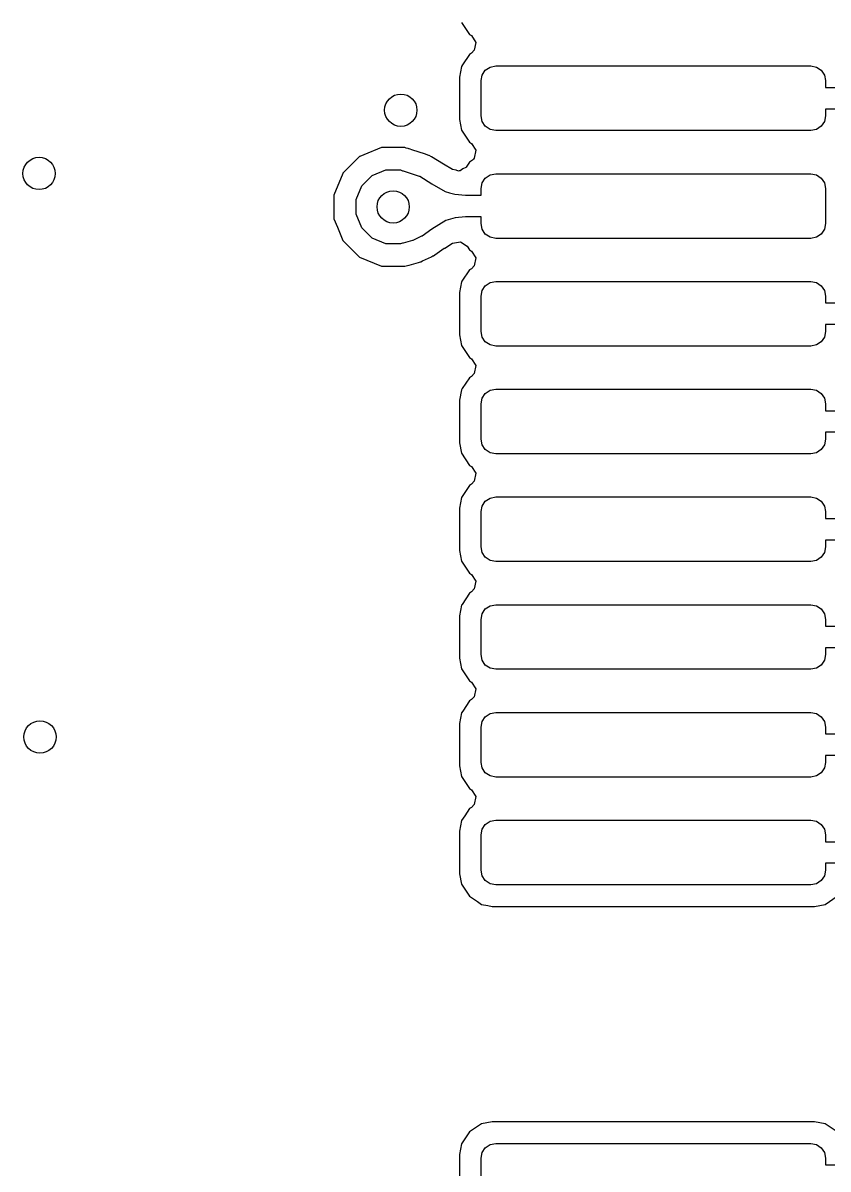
# Model space of a CAD drawing. Extents: x 114.9 to 199.6, y -137.1 to -76.7.
# Drawn here: x 184.47 to 188.21, y -114.15 to -108.83 of the extents above; entities that cross this region are included whole.
import ezdxf

# ---------------------------------------------------------------- set-up
doc = ezdxf.new("R2010")
doc.units = 0
doc.layers.add('BLACK', color=7, linetype='CONTINUOUS')

msp = doc.modelspace()

# ---------------------------------------------------------------- linework, layer by layer
at = {"layer": 'BLACK', "linetype": 'CONTINUOUS'}
for p, q in [((186.507287, -108.823635), (186.544568, -108.879431)), ((186.544568, -108.879431), (186.553289, -108.885258)), ((186.553289, -108.885258), (186.574125, -108.916441)), ((186.574125, -108.916441), (186.566808, -108.953223)), ((186.544568, -108.972568), (186.512613, -109.020394)), ((186.553289, -108.966742), (186.544568, -108.972568)), ((186.566808, -108.953223), (186.553289, -108.966742)), ((186.507287, -109.028365), (186.4975, -109.077567)), ((186.512613, -109.020394), (186.507287, -109.028365)), ((186.61797, -109.04597), (186.64009, -109.03119)), ((186.64009, -109.03119), (186.666182, -109.026)), ((186.666182, -109.026), (188.129818, -109.026)), ((188.129818, -109.026), (188.15591, -109.03119)), ((188.15591, -109.03119), (188.17803, -109.04597)), ((186.4975, -109.077567), (186.4975, -109.077568)), ((186.4975, -109.077568), (186.4975, -109.07757)), ((186.4975, -109.07757), (186.4975, -109.27443)), ((186.598, -109.094182), (186.60319, -109.06809)), ((186.60319, -109.06809), (186.61797, -109.04597)), ((188.17803, -109.04597), (188.19281, -109.06809)), ((188.19281, -109.06809), (188.198, -109.094182)), ((186.598, -109.257818), (186.598, -109.094182)), ((188.198, -109.094182), (188.198, -109.126)), ((188.198, -109.126), (189.316272, -109.126)), ((189.316593, -109.226), (188.198, -109.226)), ((188.198, -109.226), (188.198, -109.257818)), ((186.4975, -109.27443), (186.507287, -109.323635)), ((186.60319, -109.28391), (186.598, -109.257818)), ((186.61797, -109.30603), (186.60319, -109.28391)), ((188.19281, -109.28391), (188.17803, -109.30603)), ((188.198, -109.257818), (188.19281, -109.28391)), ((186.507287, -109.323635), (186.544568, -109.379431)), ((186.64009, -109.32081), (186.61797, -109.30603)), ((186.666182, -109.326), (186.64009, -109.32081)), ((188.129818, -109.326), (186.666182, -109.326)), ((188.15591, -109.32081), (188.129818, -109.326)), ((188.17803, -109.30603), (188.15591, -109.32081)), ((186.135198, -109.4045), (186.054069, -109.438106)), ((186.1352, -109.4045), (186.135198, -109.4045)), ((186.2448, -109.4045), (186.1352, -109.4045)), ((186.250608, -109.406905), (186.2448, -109.4045)), ((186.259705, -109.40942), (186.250608, -109.406905)), ((186.259704, -109.409426), (186.259705, -109.40942)), ((186.260226, -109.409564), (186.259704, -109.409426)), ((186.262177, -109.410104), (186.260226, -109.409564)), ((186.262362, -109.410131), (186.262177, -109.410104)), ((186.263673, -109.410479), (186.262362, -109.410131)), ((186.269438, -109.412187), (186.263673, -109.410479)), ((186.544568, -109.379431), (186.553289, -109.385258)), ((186.553289, -109.385258), (186.574125, -109.416441)), ((186.03394, -109.446444), (185.956444, -109.52394)), ((186.035186, -109.445928), (186.03394, -109.446444)), ((186.054069, -109.438106), (186.035186, -109.445928)), ((186.276496, -109.4145), (186.269438, -109.412187)), ((186.340765, -109.435561), (186.276496, -109.4145)), ((186.343643, -109.436504), (186.340765, -109.435561)), ((186.355226, -109.441074), (186.343643, -109.436504)), ((186.355258, -109.441088), (186.355226, -109.441074)), ((186.357715, -109.44223), (186.355258, -109.441088)), ((186.357736, -109.442241), (186.357715, -109.44223)), ((186.357743, -109.442244), (186.357736, -109.442241)), ((186.357752, -109.442249), (186.357743, -109.442244)), ((186.357764, -109.442255), (186.357752, -109.442249)), ((186.368696, -109.448146), (186.357764, -109.442255)), ((186.368729, -109.448164), (186.368696, -109.448146)), ((186.423198, -109.481813), (186.368729, -109.448164)), ((186.558279, -109.463407), (186.544569, -109.472569)), ((186.562318, -109.458967), (186.558279, -109.463407)), ((186.566808, -109.453223), (186.562318, -109.458967)), ((186.574125, -109.416441), (186.566808, -109.453223)), ((186.092775, -109.534493), (186.155859, -109.508363)), ((186.155859, -109.508363), (186.224141, -109.508363)), ((186.224141, -109.508363), (186.233857, -109.512387)), ((186.233857, -109.512387), (186.235317, -109.512106)), ((186.235317, -109.512106), (186.236606, -109.512448)), ((186.236606, -109.512448), (186.310775, -109.536753)), ((186.424275, -109.482459), (186.423198, -109.481813)), ((186.46628, -109.506943), (186.424275, -109.482459)), ((186.482383, -109.509636), (186.46628, -109.506943)), ((186.493278, -109.513555), (186.482383, -109.509636)), ((186.496562, -109.512008), (186.493278, -109.513555)), ((186.500513, -109.512669), (186.496562, -109.512008)), ((186.513295, -109.504128), (186.500513, -109.512669)), ((186.527207, -109.497577), (186.513295, -109.504128)), ((186.529663, -109.494875), (186.527207, -109.497577)), ((186.544569, -109.472569), (186.529663, -109.494875)), ((185.955798, -109.5255), (185.9145, -109.625198)), ((185.956443, -109.523942), (185.955798, -109.5255)), ((185.956444, -109.52394), (185.956443, -109.523941)), ((185.956443, -109.523941), (185.956443, -109.523942)), ((186.044493, -109.582775), (186.092775, -109.534493)), ((186.310775, -109.536753), (186.313275, -109.537915)), ((186.313275, -109.537915), (186.369418, -109.572599)), ((186.598, -109.594182), (186.60319, -109.56809)), ((186.60319, -109.56809), (186.61797, -109.54597)), ((186.61797, -109.54597), (186.64009, -109.53119)), ((186.64009, -109.53119), (186.666182, -109.526)), ((186.666182, -109.526), (188.129818, -109.526)), ((188.129818, -109.526), (188.15591, -109.53119)), ((188.15591, -109.53119), (188.17803, -109.54597)), ((188.17803, -109.54597), (188.19281, -109.56809)), ((188.19281, -109.56809), (188.198, -109.594182)), ((186.018363, -109.645859), (186.044493, -109.582775)), ((186.369418, -109.572599), (186.431901, -109.609018)), ((186.431901, -109.609018), (186.451191, -109.614374)), ((186.451191, -109.614374), (186.4764, -109.621376)), ((186.4764, -109.621376), (186.476404, -109.621376)), ((186.476404, -109.621376), (186.476407, -109.621377)), ((186.476407, -109.621377), (186.525833, -109.62517)), ((186.598, -109.626), (186.598, -109.594182)), ((188.198, -109.594182), (188.198, -109.757818)), ((185.9145, -109.625198), (185.9145, -109.734801)), ((186.018363, -109.714141), (186.018363, -109.645859)), ((186.525833, -109.62517), (186.52747, -109.626)), ((186.52747, -109.626), (186.598, -109.626)), ((186.044493, -109.777225), (186.018363, -109.714141)), ((186.477839, -109.730702), (186.434231, -109.743303)), ((186.52587, -109.726861), (186.477839, -109.730702)), ((186.527734, -109.726), (186.52587, -109.726861)), ((186.598, -109.726), (186.527734, -109.726)), ((186.598, -109.757818), (186.598, -109.726)), ((185.9145, -109.734801), (185.930916, -109.774432)), ((185.930916, -109.774432), (185.956443, -109.836058)), ((186.092775, -109.825507), (186.044493, -109.777225)), ((186.37033, -109.783181), (186.32392, -109.815232)), ((186.370334, -109.783179), (186.37033, -109.783181)), ((186.434227, -109.743305), (186.370334, -109.783179)), ((186.434231, -109.743303), (186.434227, -109.743305)), ((186.60319, -109.78391), (186.598, -109.757818)), ((186.61797, -109.80603), (186.60319, -109.78391)), ((188.19281, -109.78391), (188.17803, -109.80603)), ((188.198, -109.757818), (188.19281, -109.78391)), ((185.956443, -109.836058), (185.956444, -109.836059)), ((185.956444, -109.836059), (185.956445, -109.836061)), ((185.956445, -109.836061), (186.033939, -109.913555)), ((186.155859, -109.851637), (186.092775, -109.825507)), ((186.27986, -109.83606), (186.236234, -109.848256)), ((186.281713, -109.835368), (186.27986, -109.83606)), ((186.322275, -109.816181), (186.281713, -109.835368)), ((186.32392, -109.815232), (186.322275, -109.816181)), ((186.64009, -109.82081), (186.61797, -109.80603)), ((186.666182, -109.826), (186.64009, -109.82081)), ((188.129818, -109.826), (186.666182, -109.826)), ((188.15591, -109.82081), (188.129818, -109.826)), ((188.17803, -109.80603), (188.15591, -109.82081)), ((186.224141, -109.851637), (186.155859, -109.851637)), ((186.23319, -109.847888), (186.224141, -109.851637)), ((186.236234, -109.848256), (186.23319, -109.847888)), ((186.383872, -109.902042), (186.427343, -109.872019)), ((186.427343, -109.872019), (186.42922, -109.870787)), ((186.42922, -109.870787), (186.466254, -109.847676)), ((186.466254, -109.847676), (186.503246, -109.841508)), ((186.503246, -109.841508), (186.532937, -109.862023)), ((186.532937, -109.862023), (186.544568, -109.879431)), ((186.544568, -109.879431), (186.553289, -109.885258)), ((186.553289, -109.885258), (186.574125, -109.916441)), ((186.033939, -109.913555), (186.03394, -109.913555)), ((186.03394, -109.913555), (186.033942, -109.913557)), ((186.033942, -109.913557), (186.1352, -109.9555)), ((186.264638, -109.94986), (186.308264, -109.937664)), ((186.308264, -109.937664), (186.316769, -109.934893)), ((186.316769, -109.934893), (186.318622, -109.934201)), ((186.318622, -109.934201), (186.326825, -109.930737)), ((186.326825, -109.930737), (186.367387, -109.91155)), ((186.367387, -109.91155), (186.369464, -109.910461)), ((186.369464, -109.910461), (186.374989, -109.907568)), ((186.374989, -109.907568), (186.375264, -109.907409)), ((186.375264, -109.907409), (186.376639, -109.906616)), ((186.376639, -109.906616), (186.383872, -109.902042)), ((186.574125, -109.916441), (186.566808, -109.953223)), ((186.1352, -109.9555), (186.135202, -109.9555)), ((186.135202, -109.9555), (186.244798, -109.9555)), ((186.244798, -109.9555), (186.2448, -109.9555)), ((186.2448, -109.9555), (186.24978, -109.953436)), ((186.24978, -109.953436), (186.262293, -109.950448)), ((186.262264, -109.950278), (186.26463, -109.94986)), ((186.262293, -109.950448), (186.262264, -109.950278)), ((186.26463, -109.94986), (186.264638, -109.94986)), ((186.544568, -109.972568), (186.509422, -110.02517)), ((186.553289, -109.966742), (186.544568, -109.972568)), ((186.566808, -109.953223), (186.553289, -109.966742)), ((186.507287, -110.028365), (186.4975, -110.077567)), ((186.509422, -110.02517), (186.507287, -110.028365)), ((186.60319, -110.06809), (186.61797, -110.04597)), ((186.61797, -110.04597), (186.64009, -110.03119)), ((186.64009, -110.03119), (186.666182, -110.026)), ((186.666182, -110.026), (188.129818, -110.026)), ((188.129818, -110.026), (188.15591, -110.03119)), ((188.15591, -110.03119), (188.17803, -110.04597)), ((188.17803, -110.04597), (188.19281, -110.06809)), ((186.4975, -110.077567), (186.4975, -110.077568)), ((186.4975, -110.077568), (186.4975, -110.07757)), ((186.4975, -110.07757), (186.4975, -110.27443)), ((186.598, -110.094182), (186.60319, -110.06809)), ((186.598, -110.257818), (186.598, -110.094182)), ((188.19281, -110.06809), (188.198, -110.094182)), ((188.198, -110.094182), (188.198, -110.126)), ((188.198, -110.126), (188.45329, -110.126)), ((186.60319, -110.28391), (186.598, -110.257818)), ((188.198, -110.257818), (188.19281, -110.28391)), ((188.474, -110.226), (188.198, -110.226)), ((188.198, -110.226), (188.198, -110.257818)), ((186.4975, -110.27443), (186.507287, -110.323635)), ((186.61797, -110.30603), (186.60319, -110.28391)), ((186.64009, -110.32081), (186.61797, -110.30603)), ((188.17803, -110.30603), (188.15591, -110.32081)), ((188.19281, -110.28391), (188.17803, -110.30603)), ((186.507287, -110.323635), (186.544568, -110.379431)), ((186.666182, -110.326), (186.64009, -110.32081)), ((188.129818, -110.326), (186.666182, -110.326)), ((188.15591, -110.32081), (188.129818, -110.326)), ((186.544568, -110.379431), (186.553289, -110.385258)), ((186.553289, -110.385258), (186.574125, -110.416441)), ((186.574125, -110.416441), (186.566808, -110.453223)), ((186.544568, -110.472568), (186.511115, -110.522636)), ((186.553289, -110.466742), (186.544568, -110.472568)), ((186.566808, -110.453223), (186.553289, -110.466742)), ((186.507287, -110.528365), (186.4975, -110.577567)), ((186.511115, -110.522636), (186.507287, -110.528365)), ((186.64009, -110.53119), (186.666182, -110.526)), ((186.666182, -110.526), (188.129818, -110.526)), ((188.129818, -110.526), (188.15591, -110.53119)), ((186.4975, -110.577567), (186.4975, -110.577569)), ((186.4975, -110.577569), (186.4975, -110.57757)), ((186.4975, -110.57757), (186.4975, -110.77443)), ((186.598, -110.594182), (186.60319, -110.56809)), ((186.60319, -110.56809), (186.61797, -110.54597)), ((186.61797, -110.54597), (186.64009, -110.53119)), ((188.15591, -110.53119), (188.17803, -110.54597)), ((188.17803, -110.54597), (188.19281, -110.56809)), ((188.19281, -110.56809), (188.198, -110.594182)), ((186.598, -110.757818), (186.598, -110.594182)), ((188.198, -110.594182), (188.198, -110.626)), ((188.198, -110.626), (188.94329, -110.626)), ((188.964, -110.726), (188.198, -110.726)), ((188.198, -110.726), (188.198, -110.757818)), ((186.4975, -110.77443), (186.507287, -110.823635)), ((186.60319, -110.78391), (186.598, -110.757818)), ((186.61797, -110.80603), (186.60319, -110.78391)), ((188.19281, -110.78391), (188.17803, -110.80603)), ((188.198, -110.757818), (188.19281, -110.78391)), ((186.507287, -110.823635), (186.544568, -110.879431)), ((186.64009, -110.82081), (186.61797, -110.80603)), ((186.666182, -110.826), (186.64009, -110.82081)), ((188.129818, -110.826), (186.666182, -110.826)), ((188.15591, -110.82081), (188.129818, -110.826)), ((188.17803, -110.80603), (188.15591, -110.82081)), ((186.544568, -110.879431), (186.553289, -110.885258)), ((186.553289, -110.885258), (186.574125, -110.916441)), ((186.566808, -110.953223), (186.553289, -110.966742)), ((186.574125, -110.916441), (186.566808, -110.953223)), ((186.522975, -111.004886), (186.507287, -111.028365)), ((186.544568, -110.972568), (186.522975, -111.004886)), ((186.553289, -110.966742), (186.544568, -110.972568)), ((186.507287, -111.028365), (186.4975, -111.077567)), ((186.60319, -111.06809), (186.61797, -111.04597)), ((186.61797, -111.04597), (186.64009, -111.03119)), ((186.64009, -111.03119), (186.666182, -111.026)), ((186.666182, -111.026), (188.129818, -111.026)), ((188.129818, -111.026), (188.15591, -111.03119)), ((188.15591, -111.03119), (188.17803, -111.04597)), ((188.17803, -111.04597), (188.19281, -111.06809)), ((186.4975, -111.077567), (186.4975, -111.077568)), ((186.4975, -111.077568), (186.4975, -111.07757)), ((186.4975, -111.07757), (186.4975, -111.27443)), ((186.598, -111.094182), (186.60319, -111.06809)), ((186.598, -111.257818), (186.598, -111.094182)), ((188.19281, -111.06809), (188.198, -111.094182)), ((188.198, -111.094182), (188.198, -111.126)), ((188.198, -111.126), (189.37329, -111.126)), ((186.60319, -111.28391), (186.598, -111.257818)), ((188.198, -111.257818), (188.19281, -111.28391)), ((189.394, -111.226), (188.198, -111.226)), ((188.198, -111.226), (188.198, -111.257818)), ((186.4975, -111.27443), (186.507287, -111.323635)), ((186.507287, -111.323635), (186.544568, -111.379431)), ((186.61797, -111.30603), (186.60319, -111.28391)), ((186.64009, -111.32081), (186.61797, -111.30603)), ((186.666182, -111.326), (186.64009, -111.32081)), ((188.129818, -111.326), (186.666182, -111.326)), ((188.15591, -111.32081), (188.129818, -111.326)), ((188.17803, -111.30603), (188.15591, -111.32081)), ((188.19281, -111.28391), (188.17803, -111.30603)), ((186.544568, -111.379431), (186.553289, -111.385258)), ((186.553289, -111.385258), (186.574125, -111.416441)), ((186.574125, -111.416441), (186.566808, -111.453223)), ((186.544568, -111.472568), (186.509731, -111.524707)), ((186.553289, -111.466742), (186.544568, -111.472568)), ((186.566808, -111.453223), (186.553289, -111.466742)), ((186.507287, -111.528365), (186.4975, -111.577567)), ((186.509731, -111.524707), (186.507287, -111.528365)), ((186.61797, -111.54597), (186.64009, -111.53119)), ((186.64009, -111.53119), (186.666182, -111.526)), ((186.666182, -111.526), (188.129818, -111.526)), ((188.129818, -111.526), (188.15591, -111.53119)), ((188.15591, -111.53119), (188.17803, -111.54597)), ((186.4975, -111.577567), (186.4975, -111.577569)), ((186.4975, -111.577569), (186.4975, -111.57757)), ((186.4975, -111.57757), (186.4975, -111.77443)), ((186.598, -111.594182), (186.60319, -111.56809)), ((186.60319, -111.56809), (186.61797, -111.54597)), ((188.17803, -111.54597), (188.19281, -111.56809)), ((188.19281, -111.56809), (188.198, -111.594182)), ((186.598, -111.757818), (186.598, -111.594182)), ((188.198, -111.594182), (188.198, -111.626)), ((188.198, -111.626), (190.082679, -111.626)), ((190.082759, -111.726), (188.198, -111.726)), ((188.198, -111.726), (188.198, -111.757818)), ((186.4975, -111.77443), (186.507287, -111.823635)), ((186.60319, -111.78391), (186.598, -111.757818)), ((186.61797, -111.80603), (186.60319, -111.78391)), ((188.19281, -111.78391), (188.17803, -111.80603)), ((188.198, -111.757818), (188.19281, -111.78391)), ((186.507287, -111.823635), (186.544568, -111.879431)), ((186.64009, -111.82081), (186.61797, -111.80603)), ((186.666182, -111.826), (186.64009, -111.82081)), ((188.129818, -111.826), (186.666182, -111.826)), ((188.15591, -111.82081), (188.129818, -111.826)), ((188.17803, -111.80603), (188.15591, -111.82081)), ((186.544568, -111.879431), (186.553289, -111.885258)), ((186.553289, -111.885258), (186.574125, -111.916441)), ((186.566808, -111.953223), (186.553289, -111.966742)), ((186.574125, -111.916441), (186.566808, -111.953223)), ((186.544568, -111.972568), (186.512885, -112.019987)), ((186.553289, -111.966742), (186.544568, -111.972568)), ((186.507287, -112.028365), (186.4975, -112.077567)), ((186.512885, -112.019987), (186.507287, -112.028365)), ((186.598, -112.094182), (186.60319, -112.06809)), ((186.60319, -112.06809), (186.61797, -112.04597)), ((186.61797, -112.04597), (186.64009, -112.03119)), ((186.64009, -112.03119), (186.666182, -112.026)), ((186.666182, -112.026), (188.129818, -112.026)), ((188.129818, -112.026), (188.15591, -112.03119)), ((188.15591, -112.03119), (188.17803, -112.04597)), ((188.17803, -112.04597), (188.19281, -112.06809)), ((188.19281, -112.06809), (188.198, -112.094182)), ((186.4975, -112.077567), (186.4975, -112.077568)), ((186.4975, -112.077568), (186.4975, -112.07757)), ((186.4975, -112.07757), (186.4975, -112.27443)), ((186.598, -112.257818), (186.598, -112.094182)), ((188.198, -112.094182), (188.198, -112.126)), ((188.198, -112.126), (189.066, -112.126)), ((189.04529, -112.226), (188.198, -112.226)), ((188.198, -112.226), (188.198, -112.257818)), ((186.4975, -112.27443), (186.507287, -112.323635)), ((186.60319, -112.28391), (186.598, -112.257818)), ((186.61797, -112.30603), (186.60319, -112.28391)), ((188.19281, -112.28391), (188.17803, -112.30603)), ((188.198, -112.257818), (188.19281, -112.28391)), ((186.507287, -112.323635), (186.544568, -112.379431)), ((186.64009, -112.32081), (186.61797, -112.30603)), ((186.666182, -112.326), (186.64009, -112.32081)), ((188.129818, -112.326), (186.666182, -112.326)), ((188.15591, -112.32081), (188.129818, -112.326)), ((188.17803, -112.30603), (188.15591, -112.32081)), ((186.544568, -112.379431), (186.553289, -112.385258)), ((186.553289, -112.385258), (186.574125, -112.416441)), ((186.574125, -112.416441), (186.566808, -112.453223)), ((186.544568, -112.472568), (186.522475, -112.505634)), ((186.553289, -112.466742), (186.544568, -112.472568)), ((186.566808, -112.453223), (186.553289, -112.466742)), ((186.507287, -112.528365), (186.4975, -112.577567)), ((186.522475, -112.505634), (186.507287, -112.528365)), ((186.60319, -112.56809), (186.61797, -112.54597)), ((186.61797, -112.54597), (186.64009, -112.53119)), ((186.64009, -112.53119), (186.666182, -112.526)), ((186.666182, -112.526), (188.129818, -112.526)), ((188.129818, -112.526), (188.15591, -112.53119)), ((188.15591, -112.53119), (188.17803, -112.54597)), ((188.17803, -112.54597), (188.19281, -112.56809)), ((186.4975, -112.577567), (186.4975, -112.577569)), ((186.4975, -112.577569), (186.4975, -112.57757)), ((186.4975, -112.57757), (186.4975, -112.77443)), ((186.598, -112.594182), (186.60319, -112.56809)), ((186.598, -112.757818), (186.598, -112.594182)), ((188.19281, -112.56809), (188.198, -112.594182)), ((188.198, -112.594182), (188.198, -112.626)), ((188.198, -112.626), (188.76638, -112.626)), ((186.60319, -112.78391), (186.598, -112.757818)), ((188.198, -112.757818), (188.19281, -112.78391)), ((188.74567, -112.726), (188.198, -112.726)), ((188.198, -112.726), (188.198, -112.757818)), ((186.4975, -112.77443), (186.507287, -112.823635)), ((186.61797, -112.80603), (186.60319, -112.78391)), ((186.64009, -112.82081), (186.61797, -112.80603)), ((188.17803, -112.80603), (188.15591, -112.82081)), ((188.19281, -112.78391), (188.17803, -112.80603)), ((186.507287, -112.823635), (186.544568, -112.879431)), ((186.666182, -112.826), (186.64009, -112.82081)), ((188.129818, -112.826), (186.666182, -112.826)), ((188.15591, -112.82081), (188.129818, -112.826)), ((186.544568, -112.879431), (186.581683, -112.90423)), ((186.581683, -112.90423), (186.600365, -112.916713)), ((186.600365, -112.916713), (186.600367, -112.916714)), ((186.600367, -112.916714), (186.629832, -112.922574)), ((188.146432, -112.926499), (188.195635, -112.916713)), ((188.195635, -112.916713), (188.251431, -112.879431)), ((186.629832, -112.922574), (186.649567, -112.9265)), ((186.649567, -112.9265), (188.146432, -112.926499)), ((186.649569, -113.9255), (186.600364, -113.935287)), ((188.146435, -113.9255), (186.649569, -113.9255)), ((188.195632, -113.935285), (188.146435, -113.9255)), ((186.544568, -113.972568), (186.510922, -114.022925)), ((186.600364, -113.935287), (186.544568, -113.972568)), ((188.251431, -113.972568), (188.195632, -113.935285)), ((186.507287, -114.028365), (186.4975, -114.077567)), ((186.510922, -114.022925), (186.507287, -114.028365)), ((186.61797, -114.04597), (186.64009, -114.03119)), ((186.64009, -114.03119), (186.666182, -114.026)), ((186.666182, -114.026), (188.129818, -114.026)), ((188.129818, -114.026), (188.15591, -114.03119)), ((188.15591, -114.03119), (188.17803, -114.04597)), ((186.4975, -114.077567), (186.4975, -114.077569)), ((186.4975, -114.077569), (186.4975, -114.07757)), ((186.4975, -114.07757), (186.4975, -114.27443)), ((186.598, -114.094182), (186.60319, -114.06809)), ((186.60319, -114.06809), (186.61797, -114.04597)), ((188.17803, -114.04597), (188.19281, -114.06809)), ((188.19281, -114.06809), (188.198, -114.094182)), ((186.598, -114.257818), (186.598, -114.094182)), ((188.198, -114.094182), (188.198, -114.126)), ((188.198, -114.126), (189.47329, -114.126))]:
    msp.add_line(p, q, dxfattribs=at)
at = {"layer": 'BLACK'}
for centre in [(186.225416, -109.231393), (184.545797, -109.524876), (186.19, -109.68), (184.55, -112.14)]:
    msp.add_circle(centre, 0.075, dxfattribs=at)
at = {"layer": 'WHITE'}
for centre in [(186.225416, -109.231393), (184.545797, -109.524876), (186.19, -109.68), (184.55, -112.14)]:
    msp.add_circle(centre, 0.075, dxfattribs=at)

doc.saveas('drawing.dxf')
